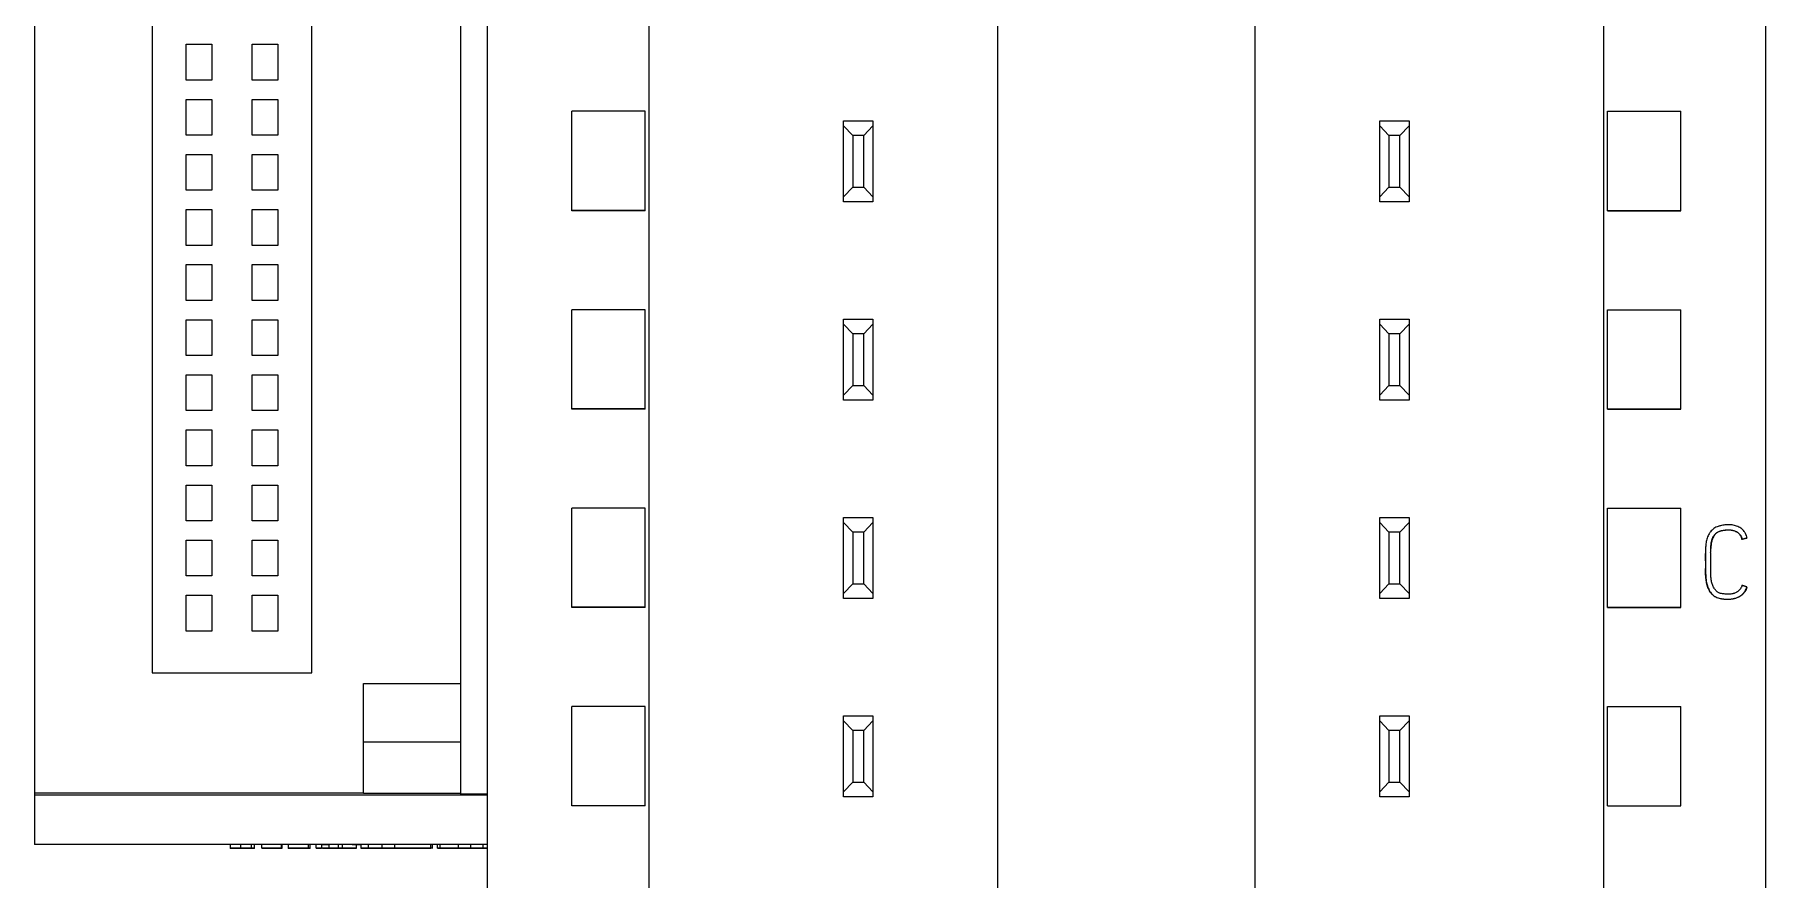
# Model space of a CAD drawing. Header units: millimetres. Extents: x 0 to 594, y 0 to 420.
# Drawn here: x 90.12 to 137.24, y 265.75 to 288.75 of the extents above; entities that cross this region are included whole.
import ezdxf

# ---------------------------------------------------------------- set-up
doc = ezdxf.new("R2010")
doc.units = ezdxf.units.MM
doc.layers.add('1', color=7, linetype='Continuous')

msp = doc.modelspace()

# ---------------------------------------------------------------- linework, layer by layer
at = {"layer": '1', "color": 7, "linetype": 'Continuous', "lineweight": 13}
for p, q in [((102.444, 365.882), (102.444, 252.464)), ((137.244, 365.882), (137.244, 252.464)), ((106.844, 363.601), (106.844, 254.786)), ((132.844, 254.786), (132.844, 363.601)), ((116.344, 257.501), (116.344, 358.401)), ((123.344, 358.401), (123.344, 257.501)), ((90.119, 305.454), (90.119, 268.101)), ((101.719, 301.645), (101.719, 268.075)), ((93.319, 301.326), (93.319, 271.376)), ((97.669, 271.376), (97.669, 301.326)), ((94.244, 288.489), (94.244, 288.489)), ((94.244, 288.489), (94.944, 288.489)), ((94.244, 287.514), (94.244, 288.489)), ((94.244, 288.489), (94.944, 288.489)), ((94.944, 288.489), (94.944, 288.489)), ((94.944, 288.489), (94.944, 287.514)), ((96.044, 288.489), (96.044, 288.489)), ((96.044, 288.489), (96.744, 288.489)), ((96.044, 287.514), (96.044, 288.489)), ((96.044, 288.489), (96.744, 288.489)), ((96.744, 288.489), (96.744, 288.489)), ((96.744, 288.489), (96.744, 287.514)), ((94.944, 287.514), (94.244, 287.514)), ((96.744, 287.514), (96.044, 287.514)), ((94.244, 286.989), (94.244, 286.989)), ((94.244, 286.989), (94.944, 286.989)), ((94.244, 286.014), (94.244, 286.989)), ((94.244, 286.989), (94.944, 286.989)), ((94.944, 286.989), (94.944, 286.989)), ((94.944, 286.989), (94.944, 286.014)), ((96.044, 286.989), (96.044, 286.989)), ((96.044, 286.989), (96.744, 286.989)), ((96.044, 286.014), (96.044, 286.989)), ((96.044, 286.989), (96.744, 286.989)), ((96.744, 286.989), (96.744, 286.989)), ((96.744, 286.989), (96.744, 286.014)), ((104.744, 283.963), (104.744, 286.664)), ((106.744, 286.664), (104.744, 286.664)), ((106.744, 283.963), (106.744, 286.664)), ((132.944, 283.963), (132.944, 286.664)), ((132.944, 286.664), (134.944, 286.664)), ((134.944, 283.963), (134.944, 286.664)), ((112.144, 286.401), (112.944, 286.401)), ((112.144, 286.268), (112.144, 286.401)), ((112.144, 284.335), (112.144, 286.268)), ((112.394, 286.001), (112.144, 286.268)), ((112.944, 286.268), (112.694, 286.001)), ((112.944, 286.401), (112.944, 286.268)), ((112.944, 286.268), (112.944, 284.335)), ((126.744, 286.401), (127.544, 286.401)), ((126.744, 286.268), (126.744, 286.401)), ((126.744, 284.335), (126.744, 286.268)), ((126.994, 286.001), (126.744, 286.268)), ((127.544, 286.268), (127.294, 286.001)), ((127.544, 286.401), (127.544, 286.268)), ((127.544, 286.268), (127.544, 284.335)), ((94.944, 286.014), (94.244, 286.014)), ((96.744, 286.014), (96.044, 286.014)), ((112.394, 286.001), (112.394, 284.601)), ((112.694, 286.001), (112.394, 286.001)), ((112.694, 284.601), (112.694, 286.001)), ((126.994, 286.001), (126.994, 284.601)), ((127.294, 286.001), (126.994, 286.001)), ((127.294, 284.601), (127.294, 286.001)), ((94.244, 285.489), (94.244, 285.489)), ((94.244, 285.489), (94.944, 285.489)), ((94.244, 284.514), (94.244, 285.489)), ((94.244, 285.489), (94.944, 285.489)), ((94.944, 285.489), (94.944, 285.489)), ((94.944, 285.489), (94.944, 284.514)), ((96.044, 285.489), (96.044, 285.489)), ((96.044, 285.489), (96.744, 285.489)), ((96.044, 284.514), (96.044, 285.489)), ((96.044, 285.489), (96.744, 285.489)), ((96.744, 285.489), (96.744, 285.489)), ((96.744, 285.489), (96.744, 284.514)), ((94.944, 284.514), (94.244, 284.514)), ((96.744, 284.514), (96.044, 284.514)), ((112.144, 284.335), (112.394, 284.601)), ((112.144, 284.201), (112.144, 284.335)), ((112.944, 284.201), (112.144, 284.201)), ((112.394, 284.601), (112.694, 284.601)), ((112.694, 284.601), (112.944, 284.335)), ((112.944, 284.335), (112.944, 284.201)), ((126.744, 284.335), (126.994, 284.601)), ((126.744, 284.201), (126.744, 284.335)), ((127.544, 284.201), (126.744, 284.201)), ((126.994, 284.601), (127.294, 284.601)), ((127.294, 284.601), (127.544, 284.335)), ((127.544, 284.335), (127.544, 284.201)), ((94.244, 283.989), (94.244, 283.989)), ((94.244, 283.989), (94.944, 283.989)), ((94.244, 283.014), (94.244, 283.989)), ((94.244, 283.989), (94.944, 283.989)), ((94.944, 283.989), (94.944, 283.989)), ((94.944, 283.989), (94.944, 283.014)), ((96.044, 283.989), (96.044, 283.989)), ((96.044, 283.989), (96.744, 283.989)), ((96.044, 283.014), (96.044, 283.989)), ((96.044, 283.989), (96.744, 283.989)), ((96.744, 283.989), (96.744, 283.989)), ((96.744, 283.989), (96.744, 283.014)), ((104.744, 283.951), (104.744, 283.963)), ((106.744, 283.963), (104.744, 283.963)), ((106.744, 283.951), (104.744, 283.951)), ((106.744, 283.951), (106.744, 283.963)), ((132.944, 283.951), (132.944, 283.963)), ((132.944, 283.963), (134.944, 283.963)), ((132.944, 283.951), (134.944, 283.951)), ((134.944, 283.951), (134.944, 283.963)), ((94.944, 283.014), (94.244, 283.014)), ((96.744, 283.014), (96.044, 283.014)), ((94.244, 282.489), (94.244, 282.489)), ((94.244, 282.489), (94.944, 282.489)), ((94.244, 281.514), (94.244, 282.489)), ((94.244, 282.489), (94.944, 282.489)), ((94.944, 282.489), (94.944, 282.489)), ((94.944, 282.489), (94.944, 281.514)), ((96.044, 282.489), (96.044, 282.489)), ((96.044, 282.489), (96.744, 282.489)), ((96.044, 281.514), (96.044, 282.489)), ((96.044, 282.489), (96.744, 282.489)), ((96.744, 282.489), (96.744, 282.489)), ((96.744, 282.489), (96.744, 281.514)), ((94.944, 281.514), (94.244, 281.514)), ((96.744, 281.514), (96.044, 281.514)), ((94.244, 280.989), (94.244, 280.989)), ((94.244, 280.989), (94.944, 280.989)), ((94.244, 280.014), (94.244, 280.989)), ((94.244, 280.989), (94.944, 280.989)), ((94.944, 280.989), (94.944, 280.989)), ((94.944, 280.989), (94.944, 280.014)), ((96.044, 280.989), (96.044, 280.989)), ((96.044, 280.989), (96.744, 280.989)), ((96.044, 280.014), (96.044, 280.989)), ((96.044, 280.989), (96.744, 280.989)), ((96.744, 280.989), (96.744, 280.989)), ((96.744, 280.989), (96.744, 280.014)), ((104.744, 278.561), (104.744, 281.262)), ((106.744, 281.262), (104.744, 281.262)), ((106.744, 278.561), (106.744, 281.262)), ((112.144, 281.001), (112.944, 281.001)), ((112.144, 280.868), (112.144, 281.001)), ((112.144, 278.935), (112.144, 280.868)), ((112.394, 280.601), (112.144, 280.868)), ((112.944, 280.868), (112.694, 280.601)), ((112.944, 281.001), (112.944, 280.868)), ((112.944, 280.868), (112.944, 278.935)), ((126.744, 281.001), (127.544, 281.001)), ((126.744, 280.868), (126.744, 281.001)), ((126.994, 280.601), (126.744, 280.868)), ((126.744, 278.935), (126.744, 280.868)), ((127.544, 280.868), (127.294, 280.601)), ((127.544, 281.001), (127.544, 280.868)), ((127.544, 280.868), (127.544, 278.935)), ((132.944, 278.561), (132.944, 281.262)), ((132.944, 281.262), (134.944, 281.262)), ((134.944, 278.561), (134.944, 281.262)), ((112.394, 280.601), (112.394, 279.201)), ((112.694, 280.601), (112.394, 280.601)), ((112.694, 279.201), (112.694, 280.601)), ((127.294, 280.601), (126.994, 280.601)), ((126.994, 280.601), (126.994, 279.201)), ((127.294, 279.201), (127.294, 280.601)), ((94.944, 280.014), (94.244, 280.014)), ((96.744, 280.014), (96.044, 280.014)), ((94.244, 279.489), (94.244, 279.489)), ((94.244, 279.489), (94.944, 279.489)), ((94.244, 278.514), (94.244, 279.489)), ((94.244, 279.489), (94.944, 279.489)), ((94.944, 279.489), (94.944, 279.489)), ((94.944, 279.489), (94.944, 278.514)), ((96.044, 279.489), (96.044, 279.489)), ((96.044, 279.489), (96.744, 279.489)), ((96.044, 278.514), (96.044, 279.489)), ((96.044, 279.489), (96.744, 279.489)), ((96.744, 279.489), (96.744, 279.489)), ((96.744, 279.489), (96.744, 278.514)), ((112.144, 278.935), (112.394, 279.201)), ((112.394, 279.201), (112.694, 279.201)), ((112.694, 279.201), (112.944, 278.935)), ((126.744, 278.935), (126.994, 279.201)), ((126.994, 279.201), (127.294, 279.201)), ((127.294, 279.201), (127.544, 278.935)), ((94.944, 278.514), (94.244, 278.514)), ((96.744, 278.514), (96.044, 278.514)), ((104.744, 278.551), (104.744, 278.561)), ((106.744, 278.561), (104.744, 278.561)), ((106.744, 278.551), (104.744, 278.551)), ((106.744, 278.551), (106.744, 278.561)), ((112.144, 278.801), (112.144, 278.935)), ((112.944, 278.801), (112.144, 278.801)), ((112.944, 278.935), (112.944, 278.801)), ((126.744, 278.801), (126.744, 278.935)), ((127.544, 278.801), (126.744, 278.801)), ((127.544, 278.935), (127.544, 278.801)), ((132.944, 278.561), (134.944, 278.561)), ((132.944, 278.551), (132.944, 278.561)), ((132.944, 278.551), (134.944, 278.551)), ((134.944, 278.551), (134.944, 278.561)), ((94.244, 277.989), (94.244, 277.989)), ((94.244, 277.989), (94.944, 277.989)), ((94.244, 277.014), (94.244, 277.989)), ((94.244, 277.989), (94.944, 277.989)), ((94.944, 277.989), (94.944, 277.989)), ((94.944, 277.989), (94.944, 277.014)), ((96.044, 277.989), (96.044, 277.989)), ((96.044, 277.989), (96.744, 277.989)), ((96.044, 277.014), (96.044, 277.989)), ((96.044, 277.989), (96.744, 277.989)), ((96.744, 277.989), (96.744, 277.989)), ((96.744, 277.989), (96.744, 277.014)), ((94.944, 277.014), (94.244, 277.014)), ((96.744, 277.014), (96.044, 277.014)), ((94.244, 276.489), (94.244, 276.489)), ((94.244, 276.489), (94.944, 276.489)), ((94.244, 275.514), (94.244, 276.489)), ((94.244, 276.489), (94.944, 276.489)), ((94.944, 276.489), (94.944, 276.489)), ((94.944, 276.489), (94.944, 275.514)), ((96.044, 276.489), (96.044, 276.489)), ((96.044, 276.489), (96.744, 276.489)), ((96.044, 275.514), (96.044, 276.489)), ((96.044, 276.489), (96.744, 276.489)), ((96.744, 276.489), (96.744, 276.489)), ((96.744, 276.489), (96.744, 275.514)), ((104.744, 273.159), (104.744, 275.86)), ((106.744, 275.86), (104.744, 275.86)), ((106.744, 273.159), (106.744, 275.86)), ((132.944, 273.159), (132.944, 275.86)), ((132.944, 275.86), (134.944, 275.86)), ((134.944, 273.159), (134.944, 275.86)), ((94.944, 275.514), (94.244, 275.514)), ((96.744, 275.514), (96.044, 275.514)), ((112.144, 275.601), (112.944, 275.601)), ((112.144, 275.468), (112.144, 275.601)), ((112.394, 275.201), (112.144, 275.468)), ((112.144, 273.535), (112.144, 275.468)), ((112.944, 275.468), (112.694, 275.201)), ((112.944, 275.601), (112.944, 275.468)), ((112.944, 275.468), (112.944, 273.535)), ((126.744, 275.601), (127.544, 275.601)), ((126.744, 275.468), (126.744, 275.601)), ((126.994, 275.201), (126.744, 275.468)), ((126.744, 273.535), (126.744, 275.468)), ((127.544, 275.468), (127.294, 275.201)), ((127.544, 275.601), (127.544, 275.468)), ((127.544, 275.468), (127.544, 273.535)), ((94.244, 274.989), (94.244, 274.989)), ((94.244, 274.989), (94.944, 274.989)), ((94.244, 274.014), (94.244, 274.989)), ((94.244, 274.989), (94.944, 274.989)), ((94.944, 274.989), (94.944, 274.989)), ((94.944, 274.989), (94.944, 274.014)), ((96.044, 274.989), (96.044, 274.989)), ((96.044, 274.989), (96.744, 274.989)), ((96.044, 274.014), (96.044, 274.989)), ((96.044, 274.989), (96.744, 274.989)), ((96.744, 274.989), (96.744, 274.989)), ((96.744, 274.989), (96.744, 274.014)), ((112.694, 275.201), (112.394, 275.201)), ((112.394, 275.201), (112.394, 273.801)), ((112.694, 273.801), (112.694, 275.201)), ((127.294, 275.201), (126.994, 275.201)), ((126.994, 275.201), (126.994, 273.801)), ((127.294, 273.801), (127.294, 275.201)), ((136.607, 275.015), (136.607, 275.008)), ((136.743, 275.048), (136.743, 275.042)), ((135.614, 274.631), (135.614, 274.625)), ((135.614, 274.423), (135.614, 274.429)), ((94.944, 274.014), (94.244, 274.014)), ((96.744, 274.014), (96.044, 274.014)), ((112.144, 273.535), (112.394, 273.801)), ((112.394, 273.801), (112.694, 273.801)), ((112.694, 273.801), (112.944, 273.535)), ((126.744, 273.535), (126.994, 273.801)), ((126.994, 273.801), (127.294, 273.801)), ((127.294, 273.801), (127.544, 273.535)), ((135.614, 274.22), (135.614, 274.214)), ((94.244, 273.489), (94.244, 273.489)), ((94.244, 273.489), (94.944, 273.489)), ((94.244, 272.514), (94.244, 273.489)), ((94.244, 273.489), (94.944, 273.489)), ((94.944, 273.489), (94.944, 273.489)), ((94.944, 273.489), (94.944, 272.514)), ((96.044, 273.489), (96.044, 273.489)), ((96.044, 273.489), (96.744, 273.489)), ((96.044, 272.514), (96.044, 273.489)), ((96.044, 273.489), (96.744, 273.489)), ((96.744, 273.489), (96.744, 273.489)), ((96.744, 273.489), (96.744, 272.514)), ((112.144, 273.401), (112.144, 273.535)), ((112.944, 273.401), (112.144, 273.401)), ((112.944, 273.535), (112.944, 273.401)), ((126.744, 273.401), (126.744, 273.535)), ((127.544, 273.401), (126.744, 273.401)), ((127.544, 273.535), (127.544, 273.401)), ((136.74, 273.711), (136.74, 273.705)), ((104.744, 273.151), (104.744, 273.159)), ((106.744, 273.159), (104.744, 273.159)), ((106.744, 273.151), (104.744, 273.151)), ((106.744, 273.151), (106.744, 273.159)), ((132.944, 273.151), (132.944, 273.159)), ((132.944, 273.159), (134.944, 273.159)), ((132.944, 273.151), (134.944, 273.151)), ((134.944, 273.151), (134.944, 273.159)), ((94.944, 272.514), (94.244, 272.514)), ((96.744, 272.514), (96.044, 272.514)), ((93.319, 271.376), (93.319, 271.376)), ((93.319, 271.376), (97.669, 271.376)), ((93.319, 271.376), (97.669, 271.376)), ((97.669, 271.376), (97.669, 271.376)), ((99.07, 269.501), (99.07, 271.087)), ((99.07, 271.087), (101.719, 271.087)), ((104.744, 267.758), (104.744, 270.459)), ((106.744, 270.459), (104.744, 270.459)), ((106.744, 267.758), (106.744, 270.459)), ((112.144, 270.201), (112.944, 270.201)), ((112.144, 270.068), (112.144, 270.201)), ((112.144, 268.135), (112.144, 270.068)), ((112.394, 269.801), (112.144, 270.068)), ((112.944, 270.068), (112.694, 269.801)), ((112.944, 270.201), (112.944, 270.068)), ((112.944, 270.068), (112.944, 268.135)), ((126.744, 270.201), (127.544, 270.201)), ((126.744, 270.068), (126.744, 270.201)), ((126.994, 269.801), (126.744, 270.068)), ((126.744, 268.135), (126.744, 270.068)), ((127.544, 270.068), (127.294, 269.801)), ((127.544, 270.201), (127.544, 270.068)), ((127.544, 270.068), (127.544, 268.135)), ((132.944, 267.758), (132.944, 270.459)), ((132.944, 270.459), (134.944, 270.459)), ((134.944, 267.758), (134.944, 270.459)), ((112.394, 269.801), (112.394, 268.401)), ((112.694, 269.801), (112.394, 269.801)), ((112.694, 268.401), (112.694, 269.801)), ((127.294, 269.801), (126.994, 269.801)), ((126.994, 269.801), (126.994, 268.401)), ((127.294, 268.401), (127.294, 269.801)), ((99.07, 268.096), (99.07, 269.501)), ((112.144, 268.135), (112.394, 268.401)), ((112.394, 268.401), (112.694, 268.401)), ((112.694, 268.401), (112.944, 268.135)), ((126.744, 268.135), (126.994, 268.401)), ((126.994, 268.401), (127.294, 268.401)), ((127.294, 268.401), (127.544, 268.135)), ((90.119, 268.101), (90.119, 268.042)), ((99.07, 268.101), (90.119, 268.101)), ((90.119, 268.042), (90.119, 266.701)), ((102.444, 268.042), (90.119, 268.042)), ((99.07, 268.096), (101.719, 268.096)), ((102.444, 268.075), (101.719, 268.075)), ((104.744, 267.751), (104.744, 267.758)), ((106.744, 267.758), (104.744, 267.758)), ((106.744, 267.751), (104.744, 267.751)), ((106.744, 267.751), (106.744, 267.758)), ((112.144, 268.001), (112.144, 268.135)), ((112.944, 268.001), (112.144, 268.001)), ((112.944, 268.135), (112.944, 268.001)), ((126.744, 268.001), (126.744, 268.135)), ((127.544, 268.001), (126.744, 268.001)), ((127.544, 268.135), (127.544, 268.001)), ((132.944, 267.751), (132.944, 267.758)), ((132.944, 267.758), (134.944, 267.758)), ((132.944, 267.751), (134.944, 267.751)), ((134.944, 267.751), (134.944, 267.758)), ((90.119, 266.701), (90.119, 266.701)), ((95.446, 266.701), (90.119, 266.701)), ((102.444, 266.701), (90.119, 266.701)), ((95.445, 266.714), (95.445, 266.589)), ((95.738, 266.601), (95.738, 266.701)), ((96.025, 266.601), (96.025, 266.701)), ((96.106, 266.589), (96.106, 266.714)), ((96.31, 266.701), (96.106, 266.701)), ((96.31, 266.601), (96.31, 266.701)), ((96.838, 266.601), (96.838, 266.701)), ((97.023, 266.701), (96.859, 266.701)), ((96.859, 266.601), (96.859, 266.701)), ((97.023, 266.714), (97.023, 266.589)), ((97.572, 266.701), (97.492, 266.701)), ((97.572, 266.601), (97.572, 266.701)), ((97.618, 266.589), (97.618, 266.714)), ((97.782, 266.701), (97.619, 266.701)), ((97.781, 266.601), (97.781, 266.701)), ((97.933, 266.714), (97.933, 266.589)), ((97.933, 266.701), (98.139, 266.701)), ((98.505, 266.701), (97.961, 266.701)), ((97.961, 266.701), (97.961, 266.701)), ((97.961, 266.601), (98.502, 266.601)), ((98.505, 266.601), (97.961, 266.601)), ((97.961, 266.601), (97.961, 266.601)), ((98.394, 266.701), (98.139, 266.701)), ((98.139, 266.601), (98.173, 266.601)), ((98.394, 266.601), (98.139, 266.601)), ((98.173, 266.601), (98.539, 266.601)), ((98.367, 266.601), (98.401, 266.601)), ((98.765, 266.601), (98.367, 266.601)), ((98.499, 266.701), (98.394, 266.701)), ((98.499, 266.601), (98.394, 266.601)), ((98.401, 266.601), (98.885, 266.601)), ((98.66, 266.701), (98.431, 266.701)), ((98.885, 266.701), (98.499, 266.701)), ((98.885, 266.601), (98.499, 266.601)), ((98.502, 266.601), (98.607, 266.601)), ((98.601, 266.701), (98.505, 266.701)), ((98.539, 266.601), (98.505, 266.601)), ((98.607, 266.601), (98.765, 266.601)), ((98.765, 266.701), (99.011, 266.701)), ((98.885, 266.601), (98.885, 266.701)), ((98.885, 266.701), (98.885, 266.701)), ((98.885, 266.601), (98.885, 266.601)), ((99.011, 266.589), (99.011, 266.714)), ((99.207, 266.601), (99.207, 266.701)), ((99.207, 266.701), (99.207, 266.701)), ((99.585, 266.701), (99.207, 266.701)), ((99.207, 266.601), (99.207, 266.601)), ((99.207, 266.601), (99.585, 266.601)), ((99.585, 266.601), (99.207, 266.601)), ((99.435, 266.701), (99.258, 266.701)), ((99.258, 266.589), (99.258, 266.601)), ((99.435, 266.601), (99.435, 266.589)), ((99.585, 266.601), (99.585, 266.701)), ((99.585, 266.701), (99.585, 266.701)), ((99.585, 266.601), (99.585, 266.601)), ((99.929, 266.601), (99.929, 266.701)), ((99.929, 266.701), (99.929, 266.701)), ((100.911, 266.701), (99.929, 266.701)), ((99.929, 266.601), (99.929, 266.601)), ((99.929, 266.601), (100.911, 266.601)), ((100.911, 266.601), (99.929, 266.601)), ((100.095, 266.589), (100.095, 266.601)), ((100.266, 266.701), (100.096, 266.701)), ((100.266, 266.601), (100.266, 266.589)), ((100.329, 266.701), (100.329, 266.701)), ((100.831, 266.701), (100.329, 266.701)), ((100.329, 266.701), (100.329, 266.701)), ((100.911, 266.701), (100.329, 266.701)), ((100.911, 266.601), (100.329, 266.601)), ((100.329, 266.601), (100.329, 266.601)), ((100.329, 266.601), (100.831, 266.601)), ((100.831, 266.601), (100.329, 266.601)), ((100.329, 266.601), (100.329, 266.601)), ((100.329, 266.601), (100.911, 266.601)), ((100.831, 266.701), (100.724, 266.701)), ((100.831, 266.701), (100.831, 266.701)), ((100.831, 266.601), (100.831, 266.601)), ((100.911, 266.701), (100.835, 266.701)), ((100.911, 266.601), (100.911, 266.701)), ((100.911, 266.701), (100.911, 266.701)), ((100.911, 266.701), (100.911, 266.701)), ((100.911, 266.601), (100.911, 266.601)), ((100.911, 266.601), (100.911, 266.601)), ((100.954, 266.589), (100.954, 266.714)), ((101.085, 266.701), (100.955, 266.701)), ((101.085, 266.601), (101.085, 266.701)), ((101.162, 266.601), (101.162, 266.701)), ((101.162, 266.701), (101.162, 266.701)), ((101.662, 266.701), (101.162, 266.701)), ((101.162, 266.601), (101.162, 266.601)), ((101.162, 266.601), (101.422, 266.601)), ((101.662, 266.601), (101.162, 266.601)), ((101.549, 266.701), (101.419, 266.701)), ((101.422, 266.701), (101.422, 266.701)), ((101.422, 266.601), (101.422, 266.601)), ((101.422, 266.601), (101.777, 266.601)), ((101.549, 266.601), (101.549, 266.589)), ((101.662, 266.601), (101.662, 266.701)), ((101.999, 266.701), (101.662, 266.701)), ((101.999, 266.601), (101.662, 266.601)), ((101.777, 266.601), (102.08, 266.601)), ((101.999, 266.601), (101.999, 266.701)), ((102.336, 266.701), (101.999, 266.701)), ((102.336, 266.601), (101.999, 266.601)), ((102.118, 266.701), (102.006, 266.701)), ((102.08, 266.601), (102.436, 266.601)), ((102.444, 266.701), (102.237, 266.701)), ((102.237, 266.589), (102.237, 266.601)), ((102.336, 266.601), (102.336, 266.701)), ((102.444, 266.701), (102.336, 266.701)), ((102.444, 266.601), (102.336, 266.601)), ((102.436, 266.701), (102.436, 266.701)), ((102.436, 266.601), (102.436, 266.601)), ((102.436, 266.601), (102.444, 266.601))]:
    msp.add_line(p, q, dxfattribs=at)
at = {"layer": '1', "color": 7, "linetype": 'Continuous', "lineweight": 25}
for p, q in [((99.07, 269.501), (101.719, 269.501)), ((98.139, 266.601), (98.139, 266.701)), ((98.394, 266.601), (98.394, 266.701)), ((98.499, 266.601), (98.499, 266.701))]:
    msp.add_line(p, q, dxfattribs=at)
at = {"layer": '1', "color": 7, "linetype": 'Continuous', "lineweight": 13}
for points, knots in [([(136.743, 275.048), (136.734, 275.09), (136.721, 275.131), (136.698, 275.179), (136.693, 275.188), (136.681, 275.207), (136.675, 275.216), (136.656, 275.242), (136.642, 275.258), (136.619, 275.28), (136.61, 275.287), (136.594, 275.3), (136.585, 275.307), (136.558, 275.325), (136.54, 275.336), (136.502, 275.355), (136.482, 275.364), (136.442, 275.379), (136.421, 275.385), (136.358, 275.401), (136.316, 275.407), (136.251, 275.409), (136.23, 275.409), (136.187, 275.408), (136.144, 275.404), (136.102, 275.398), (136.06, 275.39), (136.04, 275.386), (136.008, 275.378), (135.998, 275.376), (135.978, 275.369), (135.967, 275.366), (135.937, 275.355), (135.917, 275.347), (135.879, 275.327), (135.861, 275.316), (135.835, 275.297), (135.826, 275.29), (135.81, 275.276), (135.802, 275.269), (135.779, 275.246), (135.765, 275.23), (135.745, 275.205), (135.738, 275.197), (135.726, 275.179), (135.72, 275.17), (135.703, 275.143), (135.693, 275.124), (135.675, 275.085), (135.667, 275.065), (135.653, 275.024), (135.647, 275.003), (135.637, 274.961), (135.633, 274.941), (135.624, 274.877), (135.62, 274.835), (135.615, 274.75), (135.614, 274.708), (135.613, 274.622), (135.614, 274.58), (135.614, 274.494), (135.614, 274.409), (135.614, 274.324), (135.614, 274.238), (135.614, 274.196), (135.615, 274.068), (135.619, 273.982), (135.634, 273.876), (135.638, 273.855), (135.646, 273.813), (135.656, 273.771), (135.669, 273.73), (135.684, 273.69), (135.693, 273.67), (135.712, 273.631), (135.722, 273.612), (135.745, 273.576), (135.757, 273.559), (135.785, 273.526), (135.8, 273.51), (135.832, 273.481), (135.849, 273.469), (135.886, 273.446), (135.906, 273.437), (135.945, 273.42), (135.965, 273.413), (136.007, 273.402), (136.028, 273.397), (136.07, 273.389), (136.091, 273.386), (136.155, 273.379), (136.198, 273.377), (136.262, 273.379), (136.283, 273.381), (136.325, 273.386), (136.347, 273.389), (136.41, 273.402), (136.452, 273.414), (136.501, 273.435), (136.511, 273.44), (136.53, 273.45), (136.539, 273.455), (136.567, 273.472), (136.584, 273.485), (136.617, 273.512), (136.632, 273.527), (136.654, 273.551), (136.661, 273.559), (136.674, 273.576), (136.693, 273.603), (136.708, 273.631), (136.726, 273.67), (136.734, 273.69), (136.74, 273.711)], [0, 0, 0, 0, 0.03125, 0.03125, 0.039063, 0.039063, 0.046875, 0.046875, 0.0625, 0.0625, 0.070313, 0.070313, 0.078125, 0.078125, 0.09375, 0.09375, 0.109375, 0.109375, 0.125, 0.125, 0.15625, 0.15625, 0.171875, 0.171875, 0.1875, 0.203125, 0.203125, 0.21875, 0.21875, 0.226562, 0.226562, 0.234375, 0.234375, 0.25, 0.25, 0.265625, 0.265625, 0.273437, 0.273437, 0.28125, 0.28125, 0.296875, 0.296875, 0.304687, 0.304687, 0.3125, 0.3125, 0.328125, 0.328125, 0.34375, 0.34375, 0.359375, 0.359375, 0.375, 0.375, 0.40625, 0.40625, 0.4375, 0.4375, 0.46875, 0.46875, 0.5, 0.53125, 0.53125, 0.5625, 0.5625, 0.625, 0.625, 0.640625, 0.640625, 0.65625, 0.671875, 0.671875, 0.6875, 0.6875, 0.703125, 0.703125, 0.71875, 0.71875, 0.734375, 0.734375, 0.75, 0.75, 0.765625, 0.765625, 0.78125, 0.78125, 0.796875, 0.796875, 0.8125, 0.8125, 0.84375, 0.84375, 0.859375, 0.859375, 0.875, 0.875, 0.90625, 0.90625, 0.914062, 0.914062, 0.921875, 0.921875, 0.9375, 0.9375, 0.953125, 0.953125, 0.960937, 0.960937, 0.96875, 0.984375, 0.984375, 1, 1, 1, 1]), ([(136.61, 273.758), (136.599, 273.725), (136.584, 273.694), (136.56, 273.658), (136.555, 273.651), (136.545, 273.638), (136.539, 273.631), (136.521, 273.613), (136.508, 273.602), (136.487, 273.586), (136.48, 273.581), (136.466, 273.572), (136.458, 273.568), (136.435, 273.556), (136.42, 273.549), (136.395, 273.541), (136.387, 273.538), (136.371, 273.533), (136.362, 273.531), (136.337, 273.526), (136.32, 273.523), (136.269, 273.518), (136.235, 273.518), (136.184, 273.52), (136.166, 273.521), (136.132, 273.522), (136.115, 273.523), (136.081, 273.526), (136.064, 273.529), (136.031, 273.535), (136.014, 273.539), (135.99, 273.549), (135.981, 273.552), (135.966, 273.561), (135.958, 273.565), (135.937, 273.579), (135.923, 273.59), (135.904, 273.608), (135.898, 273.614), (135.887, 273.627), (135.881, 273.634), (135.865, 273.655), (135.855, 273.669), (135.837, 273.698), (135.829, 273.714), (135.814, 273.746), (135.795, 273.794), (135.782, 273.844), (135.773, 273.895), (135.77, 273.913), (135.766, 273.947), (135.764, 273.964), (135.757, 274.051), (135.755, 274.12), (135.755, 274.224), (135.755, 274.258), (135.756, 274.327), (135.756, 274.396), (135.756, 274.466), (135.755, 274.535), (135.755, 274.569), (135.754, 274.639), (135.754, 274.673), (135.756, 274.742), (135.757, 274.777), (135.762, 274.846), (135.766, 274.88), (135.775, 274.932), (135.779, 274.949), (135.787, 274.982), (135.792, 274.999), (135.809, 275.047), (135.824, 275.078), (135.847, 275.115), (135.852, 275.122), (135.863, 275.136), (135.869, 275.142), (135.886, 275.162), (135.898, 275.174), (135.919, 275.19), (135.926, 275.195), (135.94, 275.205), (135.948, 275.209), (135.971, 275.221), (135.987, 275.228), (136.012, 275.236), (136.02, 275.239), (136.037, 275.243), (136.045, 275.245), (136.07, 275.25), (136.087, 275.253), (136.121, 275.258), (136.138, 275.26), (136.173, 275.264), (136.207, 275.266), (136.241, 275.267), (136.276, 275.266), (136.293, 275.265), (136.345, 275.258), (136.378, 275.25), (136.427, 275.231), (136.443, 275.224), (136.473, 275.208), (136.488, 275.199), (136.509, 275.184), (136.515, 275.178), (136.529, 275.167), (136.535, 275.161), (136.553, 275.142), (136.563, 275.128), (136.576, 275.105), (136.58, 275.097), (136.588, 275.081), (136.591, 275.073), (136.599, 275.049), (136.604, 275.032), (136.607, 275.015)], [0, 0, 0, 0, 0.03125, 0.03125, 0.039062, 0.039062, 0.046875, 0.046875, 0.0625, 0.0625, 0.070312, 0.070312, 0.078125, 0.078125, 0.09375, 0.09375, 0.101562, 0.101562, 0.109375, 0.109375, 0.125, 0.125, 0.15625, 0.15625, 0.171875, 0.171875, 0.1875, 0.1875, 0.203125, 0.203125, 0.21875, 0.21875, 0.226562, 0.226562, 0.234375, 0.234375, 0.25, 0.25, 0.257812, 0.257812, 0.265625, 0.265625, 0.28125, 0.28125, 0.296875, 0.296875, 0.3125, 0.34375, 0.34375, 0.359375, 0.359375, 0.375, 0.375, 0.4375, 0.4375, 0.46875, 0.46875, 0.5, 0.53125, 0.53125, 0.5625, 0.5625, 0.59375, 0.59375, 0.625, 0.625, 0.65625, 0.65625, 0.671875, 0.671875, 0.6875, 0.6875, 0.71875, 0.71875, 0.726562, 0.726562, 0.734375, 0.734375, 0.75, 0.75, 0.757812, 0.757812, 0.765625, 0.765625, 0.78125, 0.78125, 0.789062, 0.789062, 0.796875, 0.796875, 0.8125, 0.8125, 0.828125, 0.828125, 0.84375, 0.859375, 0.859375, 0.875, 0.875, 0.90625, 0.90625, 0.921875, 0.921875, 0.9375, 0.9375, 0.945312, 0.945312, 0.953125, 0.953125, 0.96875, 0.96875, 0.976562, 0.976562, 0.984375, 0.984375, 1, 1, 1, 1]), ([(136.607, 275.008), (136.604, 275.026), (136.599, 275.043), (136.591, 275.067), (136.588, 275.075), (136.58, 275.091), (136.576, 275.099), (136.563, 275.122), (136.553, 275.136), (136.535, 275.154), (136.529, 275.16), (136.515, 275.172), (136.509, 275.178), (136.488, 275.193), (136.473, 275.202), (136.442, 275.218), (136.426, 275.226), (136.377, 275.244), (136.344, 275.252), (136.292, 275.259), (136.275, 275.26), (136.24, 275.261), (136.205, 275.26), (136.17, 275.257), (136.136, 275.254), (136.119, 275.251), (136.084, 275.247), (136.067, 275.244), (136.033, 275.236), (136.016, 275.232), (135.984, 275.22), (135.968, 275.214), (135.945, 275.201), (135.937, 275.197), (135.923, 275.187), (135.916, 275.182), (135.896, 275.165), (135.884, 275.153), (135.866, 275.134), (135.861, 275.127), (135.851, 275.113), (135.846, 275.106), (135.832, 275.084), (135.823, 275.069), (135.812, 275.045), (135.809, 275.038), (135.802, 275.021), (135.799, 275.013), (135.785, 274.972), (135.777, 274.939), (135.766, 274.871), (135.762, 274.837), (135.758, 274.788), (135.757, 274.774), (135.757, 274.76)], [0, 0, 0, 0, 0.040261, 0.040261, 0.060391, 0.060391, 0.080522, 0.080522, 0.120783, 0.120783, 0.140913, 0.140913, 0.161044, 0.161044, 0.201304, 0.201304, 0.241565, 0.241565, 0.322087, 0.322087, 0.362348, 0.362348, 0.402609, 0.44287, 0.44287, 0.483131, 0.483131, 0.523392, 0.523392, 0.563652, 0.563652, 0.603913, 0.603913, 0.624044, 0.624044, 0.644174, 0.644174, 0.684435, 0.684435, 0.704566, 0.704566, 0.724696, 0.724696, 0.764957, 0.764957, 0.785087, 0.785087, 0.805218, 0.805218, 0.88574, 0.88574, 0.966261, 0.966261, 1, 1, 1, 1]), ([(135.614, 274.423), (135.614, 274.458), (135.614, 274.493), (135.614, 274.56), (135.614, 274.592), (135.614, 274.624)], [0, 0, 0, 0, 0.523931, 0.523931, 1, 1, 1, 1]), ([(136.74, 273.705), (136.728, 273.663), (136.71, 273.625), (136.681, 273.58), (136.675, 273.572), (136.662, 273.554), (136.655, 273.546), (136.634, 273.522), (136.618, 273.507), (136.586, 273.48), (136.569, 273.467), (136.541, 273.45), (136.532, 273.445), (136.513, 273.435), (136.503, 273.43), (136.474, 273.417), (136.454, 273.41), (136.413, 273.397), (136.392, 273.392), (136.35, 273.383), (136.329, 273.38), (136.287, 273.375), (136.244, 273.372), (136.202, 273.372), (136.159, 273.373), (136.137, 273.375), (136.074, 273.382), (136.032, 273.389), (135.97, 273.405), (135.95, 273.412), (135.92, 273.424), (135.911, 273.428), (135.891, 273.438), (135.881, 273.443), (135.854, 273.459), (135.836, 273.472), (135.812, 273.493), (135.804, 273.5), (135.789, 273.516), (135.781, 273.524), (135.761, 273.548), (135.748, 273.566), (135.725, 273.602), (135.714, 273.621), (135.695, 273.659), (135.686, 273.679), (135.671, 273.719), (135.664, 273.74), (135.647, 273.801), (135.638, 273.843), (135.629, 273.907), (135.626, 273.928), (135.622, 273.971), (135.617, 274.035), (135.615, 274.1), (135.614, 274.166), (135.614, 274.19), (135.614, 274.214)], [0, 0, 0, 0, 0.068688, 0.068688, 0.08586, 0.08586, 0.103033, 0.103033, 0.137377, 0.137377, 0.171721, 0.171721, 0.188893, 0.188893, 0.206065, 0.206065, 0.240409, 0.240409, 0.274754, 0.274754, 0.309098, 0.309098, 0.343442, 0.377786, 0.377786, 0.41213, 0.41213, 0.480819, 0.480819, 0.515163, 0.515163, 0.532335, 0.532335, 0.549507, 0.549507, 0.583851, 0.583851, 0.601023, 0.601023, 0.618196, 0.618196, 0.65254, 0.65254, 0.686884, 0.686884, 0.721228, 0.721228, 0.755572, 0.755572, 0.824261, 0.824261, 0.858605, 0.858605, 0.892949, 0.961638, 0.961638, 1, 1, 1, 1]), ([(95.738, 266.601), (95.649, 266.601), (95.579, 266.601), (95.472, 266.601), (95.445, 266.601), (95.445, 266.601), (95.468, 266.601), (95.568, 266.601), (95.655, 266.601), (95.873, 266.601), (95.952, 266.601), (96.075, 266.601), (96.106, 266.601), (96.106, 266.601), (96.064, 266.601), (95.93, 266.601), (95.874, 266.601), (95.712, 266.601), (95.632, 266.601), (95.571, 266.601)], [0, 0, 0, 0, 0.115807, 0.115807, 0.241496, 0.241496, 0.346822, 0.346822, 0.474026, 0.474026, 0.575622, 0.575622, 0.677436, 0.677436, 0.803271, 0.803271, 0.878738, 0.878738, 1, 1, 1, 1]), ([(95.932, 266.601), (95.893, 266.601), (95.842, 266.601), (95.715, 266.601), (95.664, 266.601), (95.587, 266.601), (95.568, 266.601), (95.568, 266.601), (95.587, 266.601), (95.627, 266.601)], [0, 0, 0, 0, 0.248926, 0.248926, 0.502035, 0.502035, 0.755206, 0.755206, 1, 1, 1, 1]), ([(95.571, 266.601), (95.583, 266.601), (95.612, 266.601), (95.724, 266.601), (95.824, 266.601), (95.974, 266.601), (95.994, 266.601), (96.019, 266.601)], [0, 0, 0, 0, 0.375436, 0.375436, 0.939094, 0.939094, 1, 1, 1, 1]), ([(95.627, 266.601), (95.666, 266.601), (95.718, 266.601), (95.846, 266.601), (95.896, 266.601), (95.935, 266.601)], [0, 0, 0, 0, 0.505198, 0.505198, 1, 1, 1, 1]), ([(96.025, 266.601), (95.989, 266.601), (95.967, 266.601), (95.875, 266.601), (95.801, 266.601), (95.738, 266.601)], [0, 0, 0, 0, 0.080692, 0.080692, 1, 1, 1, 1]), ([(95.935, 266.601), (95.971, 266.601), (95.989, 266.601), (95.989, 266.601), (95.97, 266.601), (95.932, 266.601)], [0, 0, 0, 0, 0.496269, 0.496269, 1, 1, 1, 1]), ([(97.572, 266.601), (97.481, 266.601), (97.402, 266.601), (97.284, 266.601), (97.237, 266.601), (97.142, 266.601), (97.104, 266.601), (97.04, 266.601), (97.023, 266.601), (97.023, 266.601), (97.048, 266.601), (97.099, 266.601)], [0, 0, 0, 0, 0.200001, 0.200001, 0.351184, 0.351184, 0.519633, 0.519633, 0.747031, 0.747031, 1, 1, 1, 1]), ([(97.032, 266.601), (97.126, 266.601), (97.211, 266.601), (97.386, 266.601), (97.465, 266.601), (97.587, 266.601), (97.618, 266.601), (97.618, 266.601), (97.592, 266.601), (97.518, 266.601), (97.492, 266.601), (97.464, 266.601)], [0, 0, 0, 0, 0.188161, 0.188161, 0.428878, 0.428878, 0.681764, 0.681764, 0.907556, 0.907556, 1, 1, 1, 1]), ([(97.451, 266.601), (97.481, 266.601), (97.496, 266.601), (97.496, 266.601), (97.478, 266.601), (97.405, 266.601), (97.355, 266.601), (97.22, 266.601), (97.139, 266.601), (97.047, 266.601)], [0, 0, 0, 0, 0.223002, 0.223002, 0.462788, 0.462788, 0.7177, 0.7177, 1, 1, 1, 1]), ([(97.099, 266.601), (97.119, 266.601), (97.141, 266.601), (97.191, 266.601), (97.233, 266.601), (97.373, 266.601), (97.427, 266.601), (97.451, 266.601)], [0, 0, 0, 0, 0.294744, 0.294744, 0.588178, 0.588178, 1, 1, 1, 1]), ([(97.464, 266.601), (97.436, 266.601), (97.394, 266.601), (97.265, 266.601), (97.215, 266.601), (97.159, 266.601), (97.145, 266.601), (97.145, 266.601), (97.164, 266.601), (97.237, 266.601), (97.282, 266.601), (97.403, 266.601), (97.474, 266.601), (97.549, 266.601)], [0, 0, 0, 0, 0.116249, 0.116249, 0.26936, 0.26936, 0.422471, 0.422471, 0.601432, 0.601432, 0.7751, 0.7751, 1, 1, 1, 1]), ([(99.258, 266.601), (99.258, 266.601), (99.258, 266.601), (99.258, 266.601), (99.227, 266.601), (99.125, 266.601), (99.074, 266.601), (99.013, 266.601)], [0, 0, 0, 0, 0.000047, 0.000047, 0.603186, 0.603186, 1, 1, 1, 1]), ([(99.018, 266.601), (99.045, 266.601), (99.067, 266.601), (99.122, 266.601), (99.141, 266.601), (99.141, 266.601), (99.119, 266.601), (99.076, 266.601)], [0, 0, 0, 0, 0.19765, 0.19765, 0.569079, 0.569079, 1, 1, 1, 1]), ([(99.516, 266.601), (99.549, 266.601), (99.571, 266.601), (99.665, 266.601), (99.739, 266.601), (99.86, 266.601), (99.909, 266.601), (99.951, 266.601)], [0, 0, 0, 0, 0.060787, 0.060787, 0.557998, 0.557998, 1, 1, 1, 1]), ([(99.564, 266.601), (99.613, 266.601), (99.668, 266.601), (99.828, 266.601), (99.909, 266.601), (99.97, 266.601)], [0, 0, 0, 0, 0.379397, 0.379397, 1, 1, 1, 1]), ([(99.95, 266.601), (99.899, 266.601), (99.837, 266.601), (99.69, 266.601), (99.626, 266.601), (99.572, 266.601)], [0, 0, 0, 0, 0.492879, 0.492879, 1, 1, 1, 1]), ([(99.61, 266.601), (99.648, 266.601), (99.699, 266.601), (99.825, 266.601), (99.876, 266.601), (99.953, 266.601), (99.973, 266.601), (99.973, 266.601)], [0, 0, 0, 0, 0.333309, 0.333309, 0.669442, 0.669442, 1, 1, 1, 1]), ([(99.914, 266.601), (99.875, 266.601), (99.823, 266.601), (99.698, 266.601), (99.648, 266.601), (99.611, 266.601)], [0, 0, 0, 0, 0.514673, 0.514673, 1, 1, 1, 1]), ([(99.89, 266.601), (99.888, 266.601), (99.886, 266.601), (99.822, 266.601), (99.734, 266.601), (99.618, 266.601)], [0, 0, 0, 0, 0.034208, 0.034208, 1, 1, 1, 1]), ([(100.954, 266.601), (100.954, 266.601), (100.954, 266.601), (100.954, 266.601), (100.926, 266.601), (100.869, 266.601)], [0, 0, 0, 0, 0.000154, 0.000154, 1, 1, 1, 1])]:
    msp.add_open_spline(points, degree=3, knots=knots, dxfattribs=at)
for points, weights in [([(136.607, 275.015), (136.675, 275.031), (136.743, 275.048)], [0.499997427626, 0.500002572374, 0.499997427626]), ([(136.743, 275.042), (136.675, 275.025), (136.607, 275.008)], [0.499999652994, 0.500000347006, 0.499999652994]), ([(136.74, 273.711), (136.675, 273.734), (136.61, 273.758)], [0.500000119721, 0.499999880279, 0.500000119721])]:
    msp.add_rational_spline(points, weights, degree=2, dxfattribs=at)
for points in [[(96.019, 266.601), (96.021, 266.601), (96.023, 266.601), (96.025, 266.601)], [(96.31, 266.601), (96.493, 266.601), (96.676, 266.601), (96.859, 266.601)], [(96.838, 266.601), (96.662, 266.601), (96.486, 266.601), (96.31, 266.601)], [(96.859, 266.601), (96.714, 266.601), (96.57, 266.601), (96.425, 266.601)], [(96.425, 266.601), (96.556, 266.601), (96.687, 266.601), (96.817, 266.601)], [(96.817, 266.601), (96.687, 266.601), (96.556, 266.601), (96.425, 266.601)], [(96.425, 266.601), (96.563, 266.601), (96.7, 266.601), (96.838, 266.601)], [(97.047, 266.601), (97.042, 266.601), (97.037, 266.601), (97.032, 266.601)], [(97.549, 266.601), (97.556, 266.601), (97.564, 266.601), (97.572, 266.601)], [(97.933, 266.601), (97.883, 266.601), (97.832, 266.601), (97.781, 266.601)], [(97.781, 266.601), (97.832, 266.601), (97.883, 266.601), (97.933, 266.601)], [(97.87, 266.601), (97.891, 266.601), (97.912, 266.601), (97.933, 266.601)], [(97.933, 266.601), (97.912, 266.601), (97.891, 266.601), (97.87, 266.601)], [(99.011, 266.601), (99.077, 266.601), (99.142, 266.601), (99.207, 266.601)], [(99.207, 266.601), (99.142, 266.601), (99.077, 266.601), (99.011, 266.601)], [(99.015, 266.601), (99.063, 266.601), (99.105, 266.601), (99.141, 266.601)], [(101.085, 266.601), (101.11, 266.601), (101.136, 266.601), (101.162, 266.601)], [(101.162, 266.601), (101.136, 266.601), (101.11, 266.601), (101.085, 266.601)]]:
    msp.add_open_spline(points, degree=3, dxfattribs=at)

doc.saveas('drawing.dxf')
